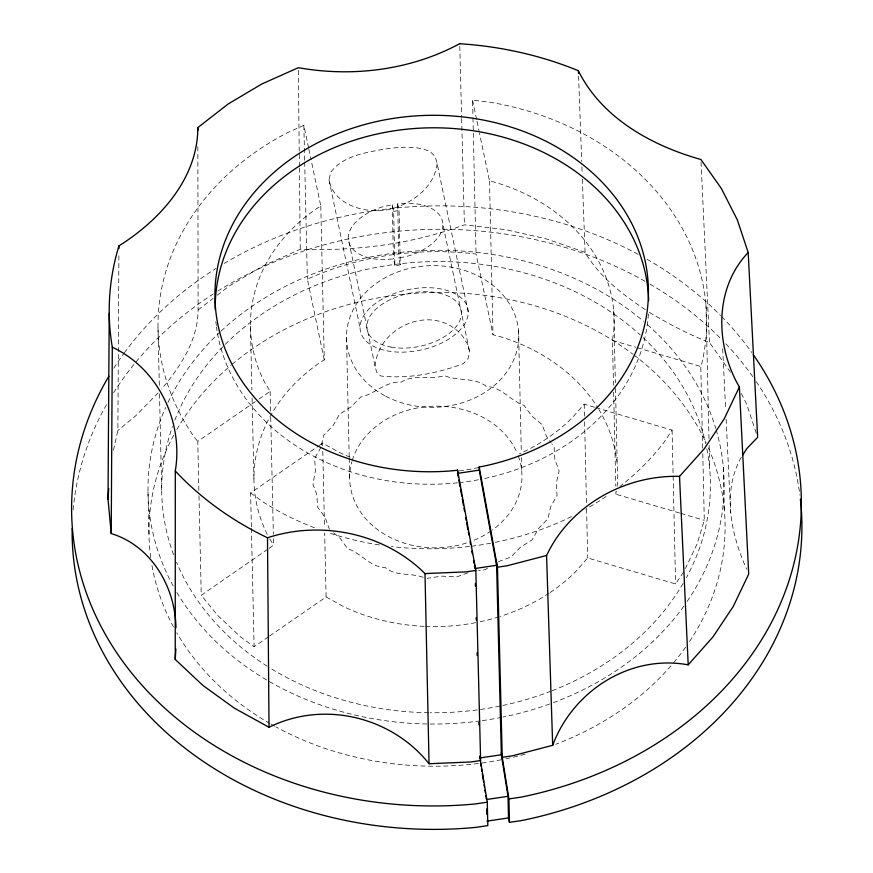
<?xml version="1.0" encoding="UTF-8"?>
<svg xmlns="http://www.w3.org/2000/svg" width="873" height="873" viewBox="0 0 873 873"><rect width="100%" height="100%" fill="white"/><g stroke="black" fill="none" stroke-linecap="round" stroke-linejoin="round"><path stroke-width="0.65" stroke-dasharray="4.37 3.27" d="M113.49 450.184L117.877 430.531L118.324 353.129M118.335 351.775L118.903 254.01M197.855 146.642L198.116 309.948C197.942 340.132 180.395 366.791 161.581 389.031M613.49 385.309L612.464 340.394L613.97 329.918A181.911 149.556 -1.3 0 0 493.42 181.857L489.513 180.973L479.517 133.307M679.609 513.029L615.956 494.205L616.338 491.586M617.091 486.348L617.462 483.729A181.911 149.556 -1.3 0 0 598.9 409.546M375.052 366.224C378.533 325.018 434.874 302.385 462.745 336.345L467.732 344.442L469.685 352.135L468.048 358.585L463.367 363.67C437.417 373.349 408.411 379.111 380.726 375.979L376.645 372.193L375.052 366.224L348.251 238.438A48.015 27.019 -11.8 0 1 382.723 206.814L392.25 204.675L393.647 211.331L394.88 265.578L397.586 265.381L400.281 264.77L399.059 210.524L397.662 203.867L407.222 203.169A48.015 27.019 -11.8 0 1 442.884 224.339L469.685 352.135M437.144 163.753C434.001 189.223 408.891 205.777 385.299 210.251C363.332 212.99 333.606 204.533 329.001 179.86L330.802 172.177C343.045 155.776 365.34 152.731 384.164 149.13C399.354 147.177 415.624 145.169 430.04 151.564L435.267 156.627L437.144 163.753L468.212 311.857A54.879 30.882 -11.8 0 1 387.71 350.979A54.879 30.882 -11.8 0 1 386.477 296.885A54.879 30.882 -11.8 0 1 468.212 311.857M321.515 444.87L323.807 435.18L333.17 425.489L339.477 414.26L351.372 406.676L360.745 396.986C375.325 393.952 385.517 381.086 401.154 382.156C414.631 373.786 430.105 380.082 444.608 375.685C458.38 381.588 474.29 376.754 486.577 386.532C501.986 386.957 510.203 400.86 524.062 405.356L531.679 415.919L542.166 424.649L546.476 436.424L551.049 442.753M702.656 448.187L700.801 366.518L702.154 362.077A274.373 225.572 -1.3 0 0 490.659 102.327L472.577 100.209L472.948 116.546M702.776 453.633L704.293 520.33L697.08 543.988L685.392 568.53M320.948 447.303L314.64 458.532L315.393 470.831L312.96 484.144L316.834 494.729L317.576 507.038L325.192 517.602L329.503 529.376M741.275 457.354C721.622 491.772 731.29 534.974 746.633 569.163M595.844 407.604L672.09 430.149L663.796 442.633A274.373 225.572 -1.3 0 1 619.928 486.447M550.154 592.505A181.911 149.556 -1.3 0 0 575.536 571.771L587.704 557.978L675.582 583.972L683.504 572.066M594.557 407.222L584.212 404.166L572.044 417.96A181.911 149.556 -1.3 0 1 519.326 453.916M158.155 392.861L135.773 415.766L117.877 430.531M198.116 309.948L212.99 298.49M217.235 295.205L228.922 286.202L263.177 265.861L300.268 249.274C355.758 251.304 412.198 244.113 464.403 224.83L506.002 229.708L546.443 238.907L585.063 252.33C599.456 276.883 622.602 294.55 645.933 310.068M198.869 490.43L197.767 441.432L257.884 399.845M258.997 399.081L270.128 391.377L264.443 381.97A181.911 149.556 -1.3 0 1 317.488 208.058L320.795 206.093L311.355 161.079M251.391 526.954L250.616 492.918L318.176 446.19M319.278 445.426L322.606 443.124L339.641 452.563A181.911 149.556 -1.3 0 0 352.932 458.347M268.502 636.777L254.108 646.729L240.708 637.039L217.65 615.389L201.248 595.244L268.055 549.041M269.168 548.266L273.62 545.189L273.402 535.662M269.615 636.013L326.098 596.946L324.647 532.966M487.45 568.279L485.29 569.665L478.579 570.658M320.795 206.093L324.287 359.916L320.98 361.88A181.911 149.556 -1.3 0 0 267.935 535.782M308.584 147.843L303.859 125.341L287.73 132.554A274.373 225.572 -1.3 0 0 194.679 437.646L197.767 441.432M324.287 359.916L307.351 279.153C359.752 255.429 419.04 247.081 476.069 254.021L493.005 334.785L496.912 335.679A181.911 149.556 -1.3 0 1 597.503 407.276M468.015 572.775L456.786 576.9L441.825 576.136L427.061 578.341M498.439 561.623L510.923 557.039L520.297 547.349L532.192 539.765L538.488 528.536L547.862 518.846L550.721 506.722L557.029 495.493L556.276 483.184L559.146 471.06L554.835 459.285L554.093 446.987L551.801 443.811M393.647 211.331L399.059 210.524M400.281 264.77L398.885 258.113L408.411 255.964A48.015 27.019 -11.8 0 0 442.884 224.339M394.88 265.578L393.483 258.91L383.924 259.608A48.015 27.019 -11.8 0 1 348.251 238.438M423.165 577.326C410.539 572.535 396.189 576.758 385.091 567.483C369.683 567.068 361.466 553.155 347.607 548.67L339.99 538.106L333.311 532.552M612.464 340.394L635.85 347.312M637.148 347.694L700.801 366.518M680.907 513.411L704.293 520.33M730.472 372.236L709.465 342.423C688.382 334.424 668.511 323.752 649.152 312.272M326.098 596.946L343.133 606.375A181.911 149.556 -1.3 0 0 424.103 626.356M250.616 492.918L263.482 502.237A274.373 225.572 -1.3 0 0 314.891 527.936M269.833 538.925L273.62 545.189M741.253 393.428L746.644 404.035L756.378 433.466M472.577 100.209L476.734 120.07M477.018 121.391L479.233 131.987M329.001 179.86L360.058 327.964M308.856 149.174L311.083 159.759M722.68 348.687L725.649 409.71M726.118 419.193L730.668 512.757M701.041 162.203L709.465 342.423M578.581 76.071L581.724 161.483M581.92 166.907L582.171 173.694M582.367 179.118L585.063 252.33M459.787 46.378L461.621 117.211M461.653 118.575L464.403 224.83M723.335 467.459L724.295 509.625M705.941 304.437L708.985 438.584M709.138 445.361L709.662 468.397M672.09 430.149L675.582 583.972M613.741 310.755L615.378 382.898M615.498 388.343L617.222 464.567M613.643 392.119L615.771 486.043M615.891 491.488L615.956 494.205M584.212 404.166L584.495 416.421M584.615 421.866L586.47 503.535M586.591 508.981L587.704 557.978M518.551 330.583L521.312 452.203M521.432 457.605L521.738 471.114M489.513 180.973L493.005 334.785M472.98 117.91L476.069 254.021M397.662 203.867L398.885 258.113M392.25 204.675L393.483 258.91M346.505 337.829L349.2 456.743M349.233 458.096L349.691 478.371M322.606 443.124L322.661 445.852M322.792 451.297L324.516 527.521M303.859 125.341L304.666 160.73M304.699 162.094L307.351 279.153M270.128 391.377L270.586 411.794M270.717 417.239L273.369 534.298M250.453 326.066L251.904 390.035M252.09 398.208L253.945 479.877M251.424 528.307L254.108 646.729M199 495.875L201.248 595.244M158.002 327.517L159.333 385.79M159.508 393.919L161.723 491.477M148.006 491.695L148.967 533.861M298.359 70.397L299.243 153.059M299.264 154.412L299.395 166.612M299.406 167.965L300.268 249.274M708.418 447.904A288.09 236.856 -1.3 0 1 688.71 642.703M685.654 647.133A288.09 236.856 -1.3 0 1 671.795 664.855M670.933 665.859A288.09 236.856 -1.3 0 1 555.686 744.298M525.066 754.217A288.09 236.856 -1.3 0 1 503.983 759.215M501.331 759.75A288.09 236.856 -1.3 0 1 479.812 763.253M478.459 763.428A288.09 236.856 -1.3 0 1 275.813 726.816M274.635 726.172A288.09 236.856 -1.3 0 1 271.121 724.197M269.964 723.531A288.09 236.856 -1.3 0 1 176.75 632.761M173.552 627.032A288.09 236.856 -1.3 0 1 151.706 564.111M150.713 557.574A288.09 236.856 -1.3 0 1 173.662 435.278M176.87 429.494A288.09 236.856 -1.3 0 1 231.007 365.274M232 364.434A288.09 236.856 -1.3 0 1 632.87 354.176M633.951 354.995A288.09 236.856 -1.3 0 1 706.192 442.971M716.155 429.723A288.09 236.856 -1.3 0 1 686.996 601.65M683.908 606.058A288.09 236.856 -1.3 0 1 550.972 703.529M549.717 703.987A288.09 236.856 -1.3 0 1 503.034 717.049M501.702 717.322A288.09 236.856 -1.3 0 1 481.569 720.727M480.215 720.912A288.09 236.856 -1.3 0 1 176.466 591.741M173.214 586.023A288.09 236.856 -1.3 0 1 165.674 407.429M167.954 402.486A288.09 236.856 -1.3 0 1 220.116 331.969M221.098 331.053A288.09 236.856 -1.3 0 1 643.521 321.297M647.58 324.8A288.09 236.856 -1.3 0 1 715.773 428.447M648.377 314.029A216.755 178.201 -1.3 0 1 482.343 478.982M478.469 479.746A216.755 178.201 -1.3 0 1 458.903 482.66M457.594 482.802A216.755 178.201 -1.3 0 1 217.29 332.187M217.071 330.867A216.755 178.201 -1.3 0 1 216.482 326.873M216.318 325.531A216.755 178.201 -1.3 0 1 215.871 321.515M113.785 368.22A364.914 300.017 -1.3 0 1 123.508 353.969M124.282 352.899A364.914 300.017 -1.3 0 1 216.111 268.382M224.11 263.482A364.914 300.017 -1.3 0 1 638.665 254.632M646.98 259.259A364.914 300.017 -1.3 0 1 720.618 315.546M721.556 316.517A364.914 300.017 -1.3 0 1 751.795 352.572M518.278 455.87A86.154 70.833 -1.3 0 1 492.35 530.064M491.292 530.806A86.154 70.833 -1.3 0 1 472.762 540.736M466.411 543.006A86.154 70.833 -1.3 0 1 379.166 530.773A86.154 70.833 -1.3 0 1 351.917 461.621M352.288 460.355A86.154 70.833 -1.3 0 1 432.19 406.261A86.154 70.833 -1.3 0 1 517.307 453.403M73.125 509.865A364.914 300.017 -1.3 0 1 106.67 404.341M113.599 392.785A364.914 300.017 -1.3 0 1 213.263 293.961M217.77 291.102A364.914 300.017 -1.3 0 1 645.114 281.324M649.894 284.063A364.914 300.017 -1.3 0 1 721.142 338.975M725.823 343.82A364.914 300.017 -1.3 0 1 753.104 377.103M756.182 381.545A364.914 300.017 -1.3 0 1 799.886 495.133M706.835 448.831A274.373 225.572 -1.3 0 1 686.451 577.544M683.133 583.415A274.373 225.572 -1.3 0 1 552.14 690.718M550.907 691.198A274.373 225.572 -1.3 0 1 502.466 705.559M499.847 706.104A274.373 225.572 -1.3 0 1 430.073 712.75M428.719 712.728A274.373 225.572 -1.3 0 1 268.317 666.907M267.203 666.208A274.373 225.572 -1.3 0 1 176.586 562.343M173.629 554.846A274.373 225.572 -1.3 0 1 172.483 426.493M174.818 420.186A274.373 225.572 -1.3 0 1 378.729 266.974A274.373 225.572 -1.3 0 1 640.236 334.97M643.139 337.655A274.373 225.572 -1.3 0 1 705.733 443.659M549.084 593.214A181.911 149.556 -1.3 0 1 500.393 616.371M499.116 616.775A181.911 149.556 -1.3 0 1 479.452 621.892M475.599 622.667A181.911 149.556 -1.3 0 1 425.391 626.41M606.124 496.486A274.373 225.572 -1.3 0 1 585.827 509.057M571.531 516.576A274.373 225.572 -1.3 0 1 492.176 542.919M490.855 543.17A274.373 225.572 -1.3 0 1 470.863 546.269M469.521 546.433A274.373 225.572 -1.3 0 1 391.322 546.553M379.34 544.927A274.373 225.572 -1.3 0 1 327.593 532.465M478.611 467.502A181.911 149.556 -1.3 0 1 459.362 470.907M391.017 347.094A48.015 27.019 -11.8 0 0 461.446 312.861A48.015 27.019 -11.8 0 0 389.936 299.766A48.015 27.019 -11.8 0 0 391.017 347.094M385.615 396.167A86.154 70.833 -1.3 0 0 518.671 339.652A86.154 70.833 -1.3 0 0 393.658 273.587A86.154 70.833 -1.3 0 0 385.615 396.167"/><path stroke-width="1.31" d="M800.366 499.094A364.914 300.017 -1.3 0 1 521.847 820.522L509.45 822.366L508.49 817.925L508.021 796.318L501.364 754.752L496.606 565.289L479.266 470.132L479.19 466.924L482.06 466.498A216.755 178.201 -1.3 0 0 595.266 175.418A216.755 178.201 -1.3 0 0 229.948 229.817A216.755 178.201 -1.3 0 0 454.68 470.569L457.55 470.143L475.84 570.429L480.619 760.536L471.06 761.965L429.047 763.733C391.377 716.504 323.414 700.201 269.015 727.274L234.259 708.101L202.831 685.36L175.244 659.464L175.298 471.016C183.537 421.681 158.231 368.57 112.301 347.225A322.824 265.348 -1.3 0 1 118.946 245.87C159.781 220.236 197.865 178.43 197.833 127.589L228.18 103.974L261.856 83.983L298.337 67.679C352.714 77.402 410.91 70.113 459.722 43.65M175.953 627.752C175.364 587.223 151.509 545.821 111.22 533.567L112.301 347.225M118.935 248.587L118.946 245.87M111.22 533.567L108.023 499.138L109.223 313.342M175.244 659.464L175.877 648.955M108.023 499.138L108.71 488.509M459.711 43.726A323.479 265.992 -1.3 0 1 578.341 70.713C601.781 118.084 651.749 145.693 700.91 159.497L721.382 188.535L737.303 219.81L748.194 252.526C713.787 288.516 715.336 345.861 739.376 387.023L724.241 418.778L704.315 448.722L679.521 476.374L688.197 664.855C630.055 654.095 572.895 690.947 552.674 745.324L512.495 755.789L502.248 757.317L501.32 752.93M552.674 745.324L546.574 555.49C570.08 505.434 624.872 474.868 679.521 476.374M742.65 455.16L746.797 448.602L757.644 437.297L748.194 252.526M688.197 664.855L713.045 636.799L733.309 606.353L748.707 574.063L739.376 387.023M546.574 555.49L507.038 565.791L497.468 567.21L502.248 757.317L508.926 798.937L509.45 822.366M175.298 471.016A322.824 265.348 -1.3 0 0 267.498 537.779C321.482 520.046 384.491 533.185 425.009 573.594L466.28 571.859L475.84 570.429M457.627 473.352L479.266 470.132M479.735 757.971L501.364 754.752M508.021 796.318L486.479 799.526L485.835 795.499M479.692 756.149L487.287 802.167L475.239 803.957A364.914 300.017 -1.3 0 1 137.563 680.165A364.914 300.017 -1.3 0 1 108.841 376.263M508.926 798.937L521.312 797.093A364.914 300.017 -1.3 0 0 753.355 354.787M486.948 821.144L508.49 817.925M479.19 466.924L497.468 567.21M457.878 474.694L458.369 477.378M458.849 480.063L460.071 486.763M460.562 489.437L461.784 496.137M462.275 498.821L463.498 505.522M463.978 508.206L464.469 510.88M465.691 517.58L466.182 520.264M466.673 522.949L467.895 529.649M468.375 532.323L468.866 535.007M470.089 541.707L470.58 544.392M471.802 551.092L472.293 553.766M473.515 560.466L473.995 563.15M474.486 565.835L474.977 568.509L496.606 565.289L496.519 561.994M480.597 763.329L481.034 766.014M481.47 768.698L481.907 771.372M482.343 774.056L483.653 782.099M484.089 784.783L484.526 787.457M484.962 790.141L485.399 792.826M578.373 70.648L578.483 73.365M474.89 565.213L474.945 567.406M475.349 583.47L475.425 586.187M476.211 617.462L476.276 620.179M477.095 652.818L477.16 655.536M478.841 722.157L478.906 724.874M457.55 470.143L457.605 472.282M487.287 802.167L487.821 825.585L475.763 827.386A364.914 300.017 -1.3 0 1 72.153 528.449M486.687 808.976L486.807 814.389M425.009 573.594L429.047 763.733M267.498 537.779L269.015 727.274M197.833 127.589L197.833 130.306M215.227 309.435A216.755 178.201 -1.3 0 1 428.512 127.851A216.755 178.201 -1.3 0 1 648.639 300.585"/></g></svg>
